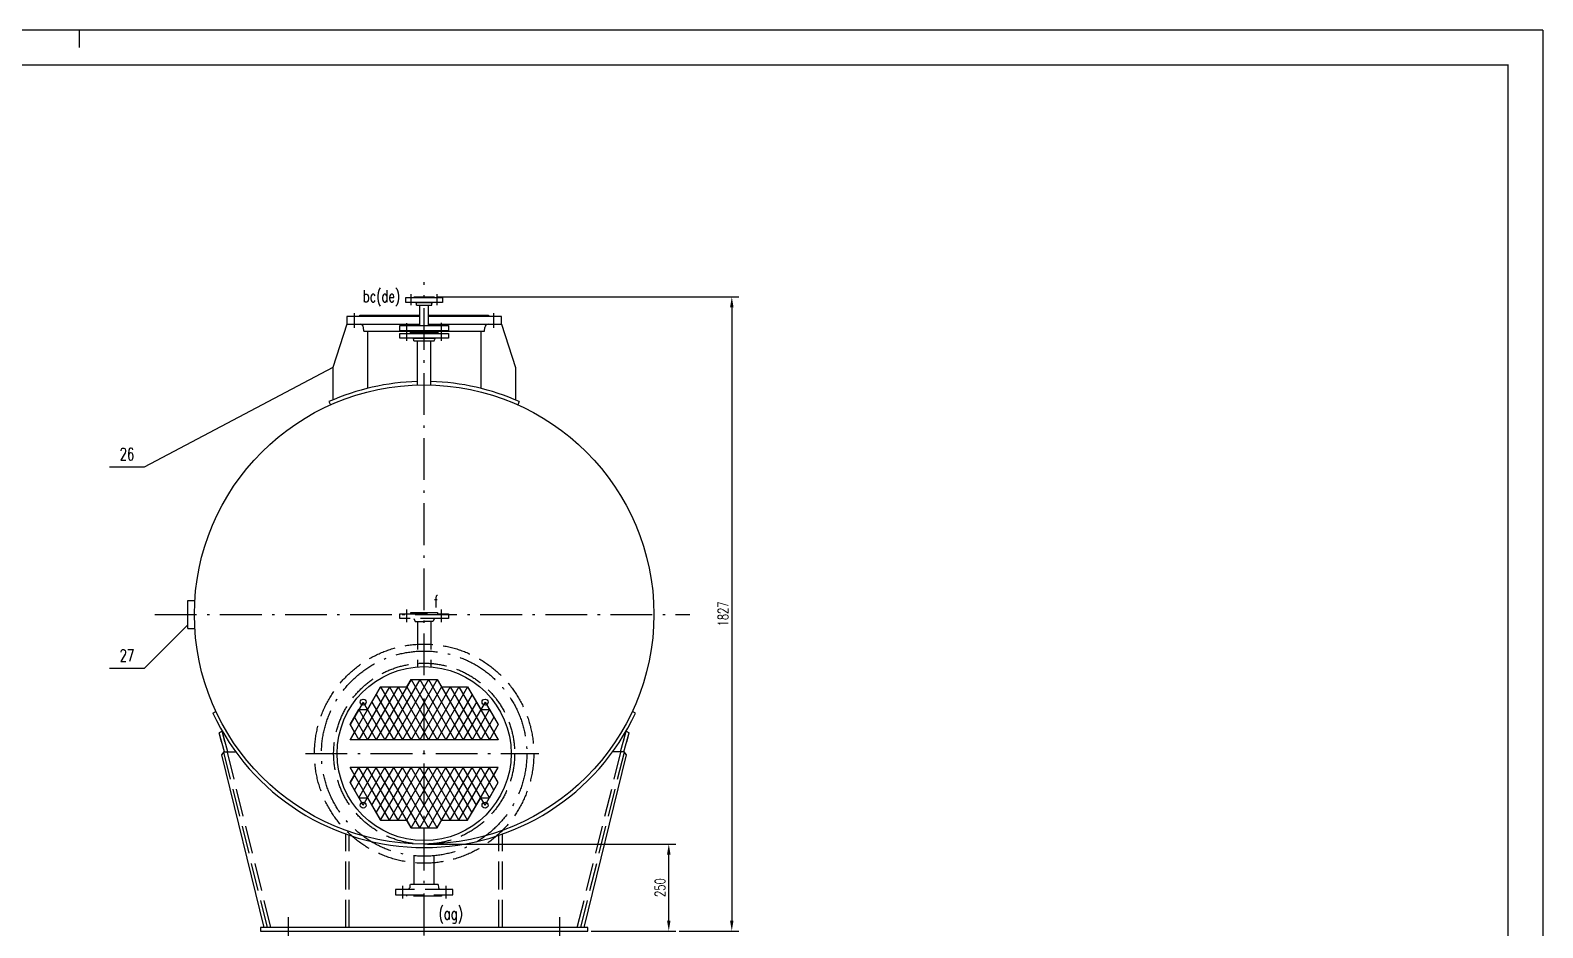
# Model space of a CAD drawing. Extents: x 28446 to 36913, y 3260 to 15560.
# Drawn here: x 32567 to 36913, y 12980 to 15560 of the extents above; entities that cross this region are included whole.
import ezdxf
from ezdxf.enums import TextEntityAlignment as Align

# ---------------------------------------------------------------- set-up
doc = ezdxf.new("R2010")
doc.units = 0
doc.header["$LTSCALE"] = 10
doc.linetypes.add('ACAD_ISO02W100', pattern=[11, 8, -3])
doc.linetypes.add('ACAD_ISO10W100', pattern=[18.7, 12, -3, 0.7, -3])
for name, color, linetype in [('2', 1, 'Continuous'), ('hgjy', 7, 'Continuous'), ('K1', 4, 'Continuous'), ('tank', 1, 'Continuous'), ('tankx', 2, 'ACAD_ISO10W100'), ('tanky', 7, 'Continuous'), ('xuxian', 7, 'ACAD_ISO02W100')]:
    doc.layers.add(name, color=color, linetype=linetype)
doc.styles.add('HGCAD', font='gbenor.shx', dxfattribs={"width": 0.75, "bigfont": 'gbcbig.shx'})
doc.styles.add('hzfs', font='simplex.shx', dxfattribs={"width": 0.7, "bigfont": 'hzfs.shx'})
doc.dimstyles.new('HGCAD$0', dxfattribs={"dimscale": 10, "dimtxt": 3.5, "dimasz": 2.5, "dimexe": 1, "dimexo": 1, "dimgap": 1, "dimtad": 1, "dimdec": 0, "dimdsep": 46, "dimtxsty": 'HGCAD', "dimcen": 0, "dimclrd": 4, "dimclre": 4, "dimclrt": 7, "dimadec": 0, "dimazin": 0, "dimtfac": 0.7, "dimtmove": 0, "dimatfit": 0, "dimfxl": 1, "dimarcsym": 0})

# ---------------------------------------------------------------- blocks, each defined once
blk = doc.blocks.new('*D79')
at = {"color": 4, "linetype": 'ByBlock', "lineweight": -2}
for p, q in [((33709, 13220.9), (34421.9, 13220.9)), ((34401.9, 13000.9), (34401.9, 13190.9)), ((34179, 12970.9), (34421.9, 12970.9))]:
    blk.add_line(p, q, dxfattribs=at)
at = {"color": 4, "linetype": 'ByBlock'}
for points in [[(34396.9, 13190.9), (34406.9, 13190.9), (34401.9, 13220.9)], [(34396.9, 13000.9), (34406.9, 13000.9), (34401.9, 12970.9)]]:
    blk.add_solid(points, dxfattribs=at)
at = {"layer": 'Defpoints', "color": 0, "linetype": 'ByBlock'}
for p in [(33699, 13220.9), (34401.9, 13220.9), (34169, 12970.9)]:
    blk.add_point(p, dxfattribs=at)
at = {"color": 7, "linetype": 'ByBlock', "insert": (34376.9, 13095.9), "char_height": 30, "attachment_point": 5, "rotation": 90, "style": 'hzfs'}
blk.add_mtext('250', dxfattribs=at)
blk = doc.blocks.new('*D80')
at = {"color": 4, "linetype": 'ByBlock', "lineweight": -2}
for p, q in [((33738, 14793.9), (34602.9, 14793.9)), ((34582.9, 14763.9), (34582.9, 13000.9)), ((34431.9, 12970.9), (34602.9, 12970.9))]:
    blk.add_line(p, q, dxfattribs=at)
at = {"color": 4, "linetype": 'ByBlock'}
for points in [[(34577.9, 14763.9), (34587.9, 14763.9), (34582.9, 14793.9)], [(34577.9, 13000.9), (34587.9, 13000.9), (34582.9, 12970.9)]]:
    blk.add_solid(points, dxfattribs=at)
at = {"layer": 'Defpoints', "color": 0, "linetype": 'ByBlock'}
for p in [(33728, 14793.9), (34421.9, 12970.9), (34582.9, 12970.9)]:
    blk.add_point(p, dxfattribs=at)
at = {"color": 7, "linetype": 'ByBlock', "insert": (34557.9, 13882.4), "char_height": 30, "attachment_point": 5, "rotation": 90, "style": 'hzfs'}
blk.add_mtext('1827', dxfattribs=at)

msp = doc.modelspace()

# ---------------------------------------------------------------- linework, layer by layer
for p, q in [((36912.804, 15560.049), (28502.804, 15560.049)), ((32707.804, 15560.049), (32707.804, 15510.049)), ((36912.804, 15560.049), (36912.804, 9620.049))]:
    msp.add_line(p, q)
at = {"linetype": 'ByBlock'}
for p, q in [((33020.042, 13840.898), (33020.042, 13920.898)), ((33020.042, 13920.898), (33040.263, 13920.898)), ((33020.042, 13840.898), (33040.263, 13840.898))]:
    msp.add_line(p, q, dxfattribs=at)
at = {"color": 0, "linetype": 'ByBlock'}
for p, q in [((33661.55, 13694.103), (33561.55, 13520.898)), ((33686.55, 13694.103), (33586.55, 13520.898)), ((33711.55, 13694.103), (33611.55, 13520.898)), ((33736.55, 13694.103), (33636.55, 13520.898)), ((33661.55, 13694.103), (33761.55, 13520.898)), ((33686.55, 13694.103), (33786.55, 13520.898)), ((33711.55, 13694.103), (33811.55, 13520.898)), ((33736.55, 13694.103), (33836.55, 13520.898)), ((33574.05, 13672.453), (33486.55, 13520.898)), ((33599.05, 13672.453), (33511.55, 13520.898)), ((33624.05, 13672.453), (33536.55, 13520.898)), ((33561.55, 13650.802), (33636.55, 13520.898)), ((33574.05, 13672.453), (33661.55, 13520.898)), ((33599.05, 13672.453), (33686.55, 13520.898)), ((33624.05, 13672.453), (33711.55, 13520.898)), ((33649.05, 13672.453), (33736.55, 13520.898)), ((33749.05, 13672.453), (33661.55, 13520.898)), ((33774.05, 13672.453), (33686.55, 13520.898)), ((33799.05, 13672.453), (33711.55, 13520.898)), ((33824.05, 13672.453), (33736.55, 13520.898)), ((33836.55, 13650.802), (33761.55, 13520.898)), ((33774.05, 13672.453), (33861.55, 13520.898)), ((33799.05, 13672.453), (33886.55, 13520.898)), ((33824.05, 13672.453), (33911.55, 13520.898)), ((33524.05, 13629.151), (33486.55, 13564.199)), ((33511.55, 13607.501), (33561.55, 13520.898)), ((33524.05, 13629.151), (33586.55, 13520.898)), ((33549.05, 13629.151), (33611.55, 13520.898)), ((33849.05, 13629.151), (33786.55, 13520.898)), ((33874.05, 13629.151), (33811.55, 13520.898)), ((33886.55, 13607.501), (33836.55, 13520.898)), ((33874.05, 13629.151), (33911.55, 13564.199)), ((33486.55, 13564.199), (33511.55, 13520.898)), ((33499.05, 13585.85), (33536.55, 13520.898)), ((33899.05, 13585.85), (33861.55, 13520.898)), ((33911.55, 13564.199), (33886.55, 13520.898)), ((33911.55, 13520.898), (33486.55, 13520.898)), ((33574.05, 13289.344), (33486.55, 13440.898)), ((33486.55, 13397.597), (33511.55, 13440.898)), ((33911.55, 13440.898), (33486.55, 13440.898)), ((33499.05, 13375.946), (33536.55, 13440.898)), ((33599.05, 13289.344), (33511.55, 13440.898)), ((33511.55, 13354.296), (33561.55, 13440.898)), ((33524.05, 13332.645), (33586.55, 13440.898)), ((33624.05, 13289.344), (33536.55, 13440.898)), ((33549.05, 13332.645), (33611.55, 13440.898)), ((33661.55, 13267.693), (33561.55, 13440.898)), ((33561.55, 13310.994), (33636.55, 13440.898)), ((33574.05, 13289.344), (33661.55, 13440.898)), ((33686.55, 13267.693), (33586.55, 13440.898)), ((33599.05, 13289.344), (33686.55, 13440.898)), ((33711.55, 13267.693), (33611.55, 13440.898)), ((33624.05, 13289.344), (33711.55, 13440.898)), ((33736.55, 13267.693), (33636.55, 13440.898)), ((33649.05, 13289.344), (33736.55, 13440.898)), ((33749.05, 13289.344), (33661.55, 13440.898)), ((33661.55, 13267.693), (33761.55, 13440.898)), ((33774.05, 13289.344), (33686.55, 13440.898)), ((33686.55, 13267.693), (33786.55, 13440.898)), ((33711.55, 13267.693), (33811.55, 13440.898)), ((33799.05, 13289.344), (33711.55, 13440.898)), ((33736.55, 13267.693), (33836.55, 13440.898)), ((33824.05, 13289.344), (33736.55, 13440.898)), ((33836.55, 13310.994), (33761.55, 13440.898)), ((33774.05, 13289.344), (33861.55, 13440.898)), ((33849.05, 13332.645), (33786.55, 13440.898)), ((33799.05, 13289.344), (33886.55, 13440.898)), ((33874.05, 13332.645), (33811.55, 13440.898)), ((33824.05, 13289.344), (33911.55, 13440.898)), ((33886.55, 13354.296), (33836.55, 13440.898)), ((33899.05, 13375.946), (33861.55, 13440.898)), ((33911.55, 13397.597), (33886.55, 13440.898)), ((33524.05, 13332.645), (33486.55, 13397.597)), ((33874.05, 13332.645), (33911.55, 13397.597))]:
    msp.add_line(p, q, dxfattribs=at)
msp.add_circle((33699.05, 13480.898), 250)
at = {"layer": '2', "linetype": 'ByBlock'}
for p, q in [((33476.55, 14714.898), (33436.564, 14591.044)), ((33921.55, 14714.898), (33961.535, 14591.044)), ((33436.564, 14591.044), (33436.564, 14497.341)), ((33961.535, 14591.044), (33961.535, 14497.341)), ((33425.594, 14492.553), (33429.675, 14483.424)), ((33972.506, 14492.553), (33968.424, 14483.424)), ((33649.05, 13672.453), (33661.55, 13694.103)), ((33661.55, 13694.103), (33736.55, 13694.103)), ((33736.55, 13694.103), (33749.05, 13672.453)), ((33536.55, 13607.501), (33574.05, 13672.453)), ((33574.05, 13672.453), (33649.05, 13672.453)), ((33749.05, 13672.453), (33824.05, 13672.453)), ((33824.05, 13672.453), (33861.55, 13607.501)), ((33486.55, 13564.199), (33511.55, 13607.501)), ((33511.55, 13607.501), (33536.55, 13607.501)), ((33861.55, 13607.501), (33886.55, 13607.501)), ((33886.55, 13607.501), (33911.55, 13564.199)), ((33499.05, 13542.549), (33486.55, 13564.199)), ((33911.55, 13564.199), (33899.05, 13542.549)), ((33486.55, 13520.898), (33499.05, 13542.549)), ((33911.55, 13520.898), (33486.55, 13520.898)), ((33899.05, 13542.549), (33911.55, 13520.898)), ((33486.55, 13440.898), (33499.05, 13419.247)), ((33911.55, 13440.898), (33486.55, 13440.898)), ((33899.05, 13419.247), (33911.55, 13440.898)), ((33499.05, 13419.247), (33486.55, 13397.597)), ((33486.55, 13397.597), (33511.55, 13354.296)), ((33886.55, 13354.296), (33911.55, 13397.597)), ((33911.55, 13397.597), (33899.05, 13419.247)), ((33511.55, 13354.296), (33536.55, 13354.296)), ((33536.55, 13354.296), (33574.05, 13289.344)), ((33824.05, 13289.344), (33861.55, 13354.296)), ((33861.55, 13354.296), (33886.55, 13354.296)), ((33574.05, 13289.344), (33649.05, 13289.344)), ((33649.05, 13289.344), (33661.55, 13267.693)), ((33661.55, 13267.693), (33736.55, 13267.693)), ((33736.55, 13267.693), (33749.05, 13289.344)), ((33749.05, 13289.344), (33824.05, 13289.344))]:
    msp.add_line(p, q, dxfattribs=at)
for centre in [(33524.05, 13629.151), (33874.05, 13629.151), (33524.05, 13332.645), (33874.05, 13332.645)]:
    msp.add_circle(centre, 8.5, dxfattribs=at)
at = {"layer": 'K1', "const_width": 4}
msp.add_lwpolyline([(36812.804, 9720.049), (36812.804, 15460.049), (28752.804, 15460.049), (28752.804, 9720.049)], close=True, dxfattribs=at)
at = {"layer": 'tank'}
for p, q in [((33646.55, 14777.898), (33646.55, 14791.898)), ((33646.55, 14791.898), (33751.55, 14791.898)), ((33751.55, 14777.898), (33646.55, 14777.898)), ((33670.05, 14791.898), (33670.05, 14793.898)), ((33670.05, 14793.898), (33728.05, 14793.898)), ((33676.55, 14777.898), (33721.55, 14777.898)), ((33728.05, 14793.898), (33728.05, 14791.898)), ((33751.55, 14791.898), (33751.55, 14777.898)), ((33476.55, 14736.898), (33476.55, 14714.898)), ((33686.55, 14736.898), (33476.55, 14736.898)), ((33514.05, 14736.898), (33514.05, 14740.898)), ((33514.05, 14740.898), (33686.55, 14740.898)), ((33677.39, 14769.898), (33676.926, 14774.316)), ((33677.39, 14769.898), (33720.709, 14769.898)), ((33686.55, 14711.898), (33686.55, 14769.898)), ((33711.55, 14711.898), (33711.55, 14769.898)), ((33711.55, 14740.898), (33884.05, 14740.898)), ((33921.55, 14736.898), (33711.55, 14736.898)), ((33720.709, 14769.898), (33721.173, 14774.316)), ((33884.05, 14740.898), (33884.05, 14736.898)), ((33921.55, 14714.898), (33921.55, 14736.898)), ((33476.55, 14714.898), (33686.55, 14714.898)), ((33525.85, 14694.898), (33524.869, 14705.794)), ((33525.85, 14694.898), (33660.05, 14694.898)), ((33536.55, 14694.898), (33536.55, 14530.893)), ((33629.05, 14695.898), (33629.05, 14711.898)), ((33629.05, 14711.898), (33769.05, 14711.898)), ((33660.05, 14695.898), (33629.05, 14695.898)), ((33629.05, 14674.898), (33629.05, 14688.898)), ((33629.05, 14688.898), (33769.05, 14688.898)), ((33660.05, 14693.898), (33660.05, 14695.898)), ((33738.05, 14695.898), (33660.05, 14695.898)), ((33660.05, 14690.898), (33660.05, 14693.898)), ((33738.05, 14693.898), (33660.05, 14693.898)), ((33660.05, 14688.898), (33660.05, 14690.898)), ((33660.05, 14690.898), (33738.05, 14690.898)), ((33711.55, 14714.898), (33921.55, 14714.898)), ((33769.05, 14695.898), (33738.05, 14695.898)), ((33738.05, 14695.898), (33738.05, 14693.898)), ((33738.05, 14694.898), (33872.25, 14694.898)), ((33738.05, 14693.898), (33738.05, 14690.898)), ((33738.05, 14690.898), (33738.05, 14688.898)), ((33769.05, 14711.898), (33769.05, 14695.898)), ((33769.05, 14688.898), (33769.05, 14674.898)), ((33861.55, 14694.898), (33861.55, 14530.893)), ((33872.25, 14694.898), (33873.23, 14705.794)), ((33769.05, 14674.898), (33629.05, 14674.898)), ((33669.05, 14674.898), (33729.05, 14674.898)), ((33669.89, 14666.898), (33669.52, 14670.421)), ((33669.89, 14666.898), (33728.209, 14666.898)), ((33680.05, 14540.625), (33680.05, 14666.898)), ((33718.05, 14540.625), (33718.05, 14666.898)), ((33728.209, 14666.898), (33728.579, 14670.421)), ((33091.862, 13597.661), (33100.924, 13601.889)), ((34306.237, 13597.661), (34297.175, 13601.889)), ((33118.812, 13545.898), (33110.152, 13540.898)), ((33125.131, 13485.898), (33110.152, 13540.898)), ((33135.151, 13485.898), (33118.812, 13545.898)), ((34262.948, 13485.898), (34279.287, 13545.898)), ((34272.968, 13485.898), (34287.947, 13540.898)), ((34279.287, 13545.898), (34287.947, 13540.898)), ((33117.477, 13477.214), (33124.112, 13485.898)), ((33239.05, 12980.898), (33117.477, 13477.214)), ((33124.112, 13485.898), (33157.87, 13485.898)), ((34159.05, 12980.898), (34280.622, 13477.214)), ((34273.987, 13485.898), (34240.229, 13485.898)), ((34280.622, 13477.214), (34273.987, 13485.898))]:
    msp.add_line(p, q, dxfattribs=at)
msp.add_lwpolyline([(33229.05, 12970.898), (34169.05, 12970.898), (34169.05, 12980.898), (33229.05, 12980.898), (33229.05, 12970.898)], dxfattribs=at)
msp.add_circle((33699.05, 13880.898), 660, dxfattribs=at)
for centre, radius, start, end in [((33672.948, 14773.898), 4, 6, 90), ((33725.151, 14773.898), 4, 90, 174), ((33514.909, 14704.898), 10, 5.142765, 90), ((33883.19, 14704.898), 10, 90, 174.857235), ((33664.547, 14669.898), 5, 6, 90), ((33733.552, 14669.898), 5, 90, 174), ((33699.05, 13880.898), 670, 91.625024, 114.088251), ((33699.05, 13880.898), 670, 65.911749, 88.374976), ((33699.05, 13880.898), 670, 205.007772, 334.992228)]:
    msp.add_arc(centre, radius, start, end, dxfattribs=at)
at = {"layer": 'tankx'}
for p, q in [((33699.05, 12958.489), (33699.05, 14835.514)), ((33661.55, 14769.898), (33661.55, 14801.898)), ((33736.55, 14769.898), (33736.55, 14801.898)), ((33499.05, 14704.898), (33499.05, 14746.898)), ((33899.05, 14704.898), (33899.05, 14746.898)), ((33649.05, 14666.898), (33649.05, 14718.237)), ((33749.05, 14666.898), (33749.05, 14719.048)), ((32925.339, 13880.898), (34462.772, 13880.898)), ((33649.05, 13858.898), (33649.05, 13894.898)), ((33749.05, 13858.898), (33749.05, 13894.898)), ((33358.325, 13480.898), (34028.182, 13480.898)), ((33636.55, 13100.898), (33636.55, 13064.898)), ((33761.55, 13100.898), (33761.55, 13064.898)), ((33309.05, 12940.898), (33309.05, 13010.898)), ((34089.05, 12940.898), (34089.05, 13010.898))]:
    msp.add_line(p, q, dxfattribs=at)
msp.add_circle((33699.05, 13480.898), 295, dxfattribs=at)
at = {"layer": 'tanky', "linetype": 'ByBlock'}
for p, q in [((33436.564, 14591.044), (32895.033, 14304.155)), ((32895.033, 14304.155), (32795.033, 14304.155)), ((33020.042, 13851.528), (32895.033, 13725.422)), ((32895.033, 13725.422), (32795.033, 13725.422))]:
    msp.add_line(p, q, dxfattribs=at)
at = {"layer": 'xuxian'}
for p, q in [((33629.05, 13868.898), (33629.05, 13882.898)), ((33629.05, 13882.898), (33769.05, 13882.898)), ((33769.05, 13868.898), (33629.05, 13868.898)), ((33661.05, 13882.898), (33661.05, 13886.898)), ((33661.05, 13886.898), (33737.05, 13886.898)), ((33669.35, 13868.898), (33673.694, 13860.599)), ((33728.749, 13868.898), (33724.405, 13860.599)), ((33737.05, 13886.898), (33737.05, 13882.898)), ((33769.05, 13882.898), (33769.05, 13868.898)), ((33673.694, 13860.599), (33699.05, 13860.599)), ((33680.05, 13860.599), (33680.05, 13730.898)), ((33724.405, 13860.599), (33699.05, 13860.599)), ((33718.05, 13860.599), (33718.05, 13730.898)), ((33249.05, 12980.898), (33110.152, 13540.898)), ((33259.05, 12980.898), (33118.812, 13545.898)), ((34139.05, 12980.898), (34279.287, 13545.898)), ((34149.05, 12980.898), (34287.947, 13540.898)), ((33474.05, 12980.898), (33474.05, 13249.808)), ((33484.05, 12980.898), (33484.05, 13246.331)), ((33670.55, 13104.898), (33670.55, 13211.505)), ((33727.55, 13104.898), (33727.55, 13211.505)), ((33914.05, 12980.898), (33914.05, 13246.331)), ((33924.05, 12980.898), (33924.05, 13249.808)), ((33781.55, 13090.898), (33616.55, 13090.898)), ((33616.55, 13090.898), (33616.55, 13074.898)), ((33658.31, 13104.898), (33657.459, 13095.45)), ((33739.79, 13104.898), (33658.31, 13104.898)), ((33739.79, 13104.898), (33740.64, 13095.45)), ((33781.55, 13074.898), (33781.55, 13090.898)), ((33616.55, 13074.898), (33781.55, 13074.898)), ((33649.55, 13070.898), (33649.55, 13074.898)), ((33748.55, 13070.898), (33649.55, 13070.898)), ((33748.55, 13074.898), (33748.55, 13070.898))]:
    msp.add_line(p, q, dxfattribs=at)
for radius in [315, 260]:
    msp.add_circle((33699.05, 13480.898), radius, dxfattribs=at)
for centre, start, end in [((33652.479, 13095.898), 270, 354.857235), ((33745.62, 13095.898), 185.142765, 270)]:
    msp.add_arc(centre, 5, start, end, dxfattribs=at)

# ---------------------------------------------------------------- texts
at = {"layer": 'hgjy', "style": 'hzfs', "width": 0.75}
msp.add_text('f', height=35, dxfattribs=at).set_placement((33733.343, 13918.15), align=Align.MIDDLE)
at = {"layer": 'tanky', "style": 'hzfs', "width": 0.7}
for s, p in [('bc(de)', (33576.107, 14793.309)), ('(ag)', (33775.469, 13019.02))]:
    msp.add_text(s, height=35, dxfattribs=at).set_placement(p, align=Align.MIDDLE)
at = {"layer": 'tanky', "linetype": 'ByBlock', "style": 'hzfs', "width": 0.7}
for s, p in [('26', (32845.033, 14324.155)), ('27', (32845.033, 13745.422))]:
    msp.add_text(s, height=35, dxfattribs=at).set_placement(p, align=Align.CENTER)

# ---------------------------------------------------------------- dimensions: what is measured, and where the dimension line sits
at = {"linetype": 'ByBlock'}
dim = msp.add_linear_dim(base=(34582.906, 12970.898), p1=(33728.05, 14793.898), p2=(34421.87, 12970.898), angle=90, text='1827', dimstyle='HGCAD$0', override={"dimtxt": 3, "dimasz": 3, "dimexe": 2, "dimzin": 0, "dimtxsty": 'hzfs'}, dxfattribs=at)
dim.commit()
dim.dimension.update_dxf_attribs({"geometry": '*D80', "text_midpoint": (34557.906, 13882.398)})
dim = msp.add_linear_dim(base=(34401.87, 13220.898), p1=(34169.05, 12970.898), p2=(33699.05, 13220.898), angle=90, dimstyle='HGCAD$0', override={"dimtxt": 3, "dimasz": 3, "dimexe": 2, "dimzin": 0, "dimtxsty": 'hzfs'}, dxfattribs=at)
dim.commit()
dim.dimension.update_dxf_attribs({"geometry": '*D79', "text_midpoint": (34376.87, 13095.898)})

doc.saveas('drawing.dxf')
